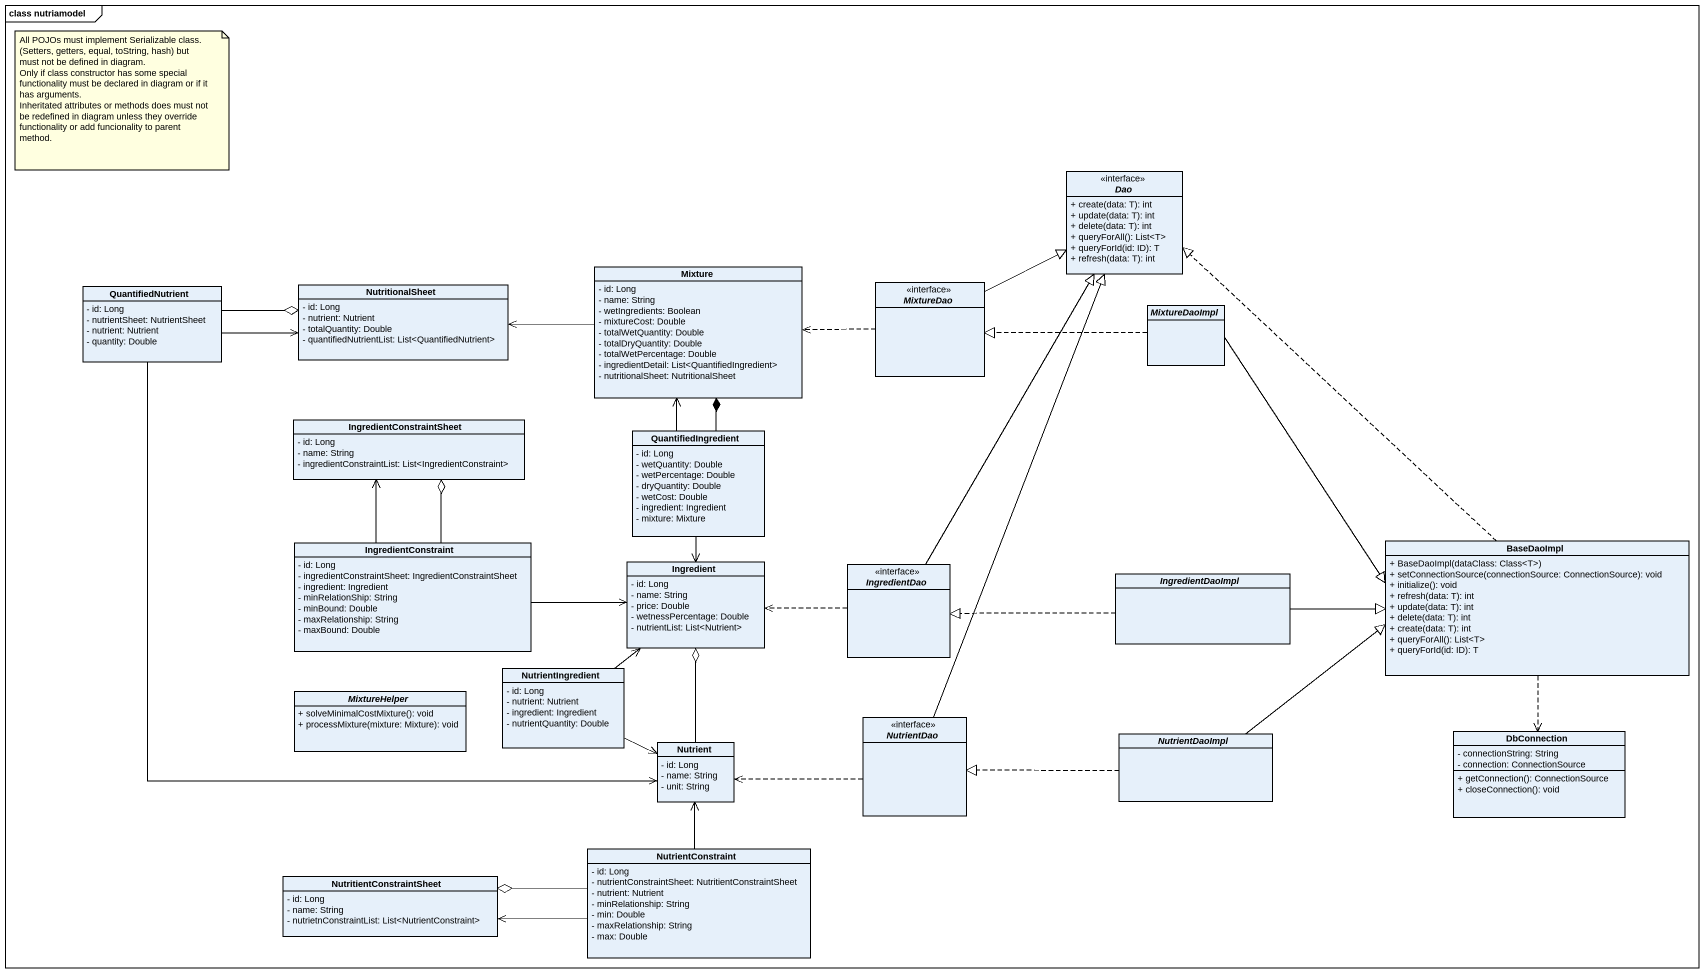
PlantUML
@startuml
mainframe class nutriamodel
hide circle
hide empty members
skinparam classAttributeIconSize 0
interface Dao <<interface>> {
  + create(data: T): int
  + update(data: T): int
  + delete(data: T): int
  + queryForAll(): List<T>
  + queryForId(id: ID): T
  + refresh(data: T): int
}
class Mixture {
  - id: Long
  - name: String
  - wetIngredients: Boolean
  - mixtureCost: Double
  - totalWetQuantity: Double
  - totalDryQuantity: Double
  - totalWetPercentage: Double
  - ingredientDetail: List<QuantifiedIngredient>
  - nutritionalSheet: NutritionalSheet
}
class QuantifiedNutrient {
  - id: Long
  - nutrientSheet: NutrientSheet
  - nutrient: Nutrient
  - quantity: Double
}
class NutritionalSheet {
  - id: Long
  - nutrient: Nutrient
  - totalQuantity: Double
  - quantifiedNutrientList: List<QuantifiedNutrient>
}
interface MixtureDao <<interface>>
abstract class MixtureDaoImpl
class IngredientConstraintSheet {
  - id: Long
  - name: String
  - ingredientConstraintList: List<IngredientConstraint>
}
class QuantifiedIngredient {
  - id: Long
  - wetQuantity: Double
  - wetPercentage: Double
  - dryQuantity: Double
  - wetCost: Double
  - ingredient: Ingredient
  - mixture: Mixture
}
class IngredientConstraint {
  - id: Long
  - ingredientConstraintSheet: IngredientConstraintSheet
  - ingredient: Ingredient
  - minRelationShip: String
  - minBound: Double
  - maxRelationship: String
  - maxBound: Double
}
class BaseDaoImpl {
  + BaseDaoImpl(dataClass: Class<T>)
  + setConnectionSource(connectionSource: ConnectionSource): void
  + initialize(): void
  + refresh(data: T): int
  + update(data: T): int
  + delete(data: T): int
  + create(data: T): int
  + queryForAll(): List<T>
  + queryForId(id: ID): T
}
class Ingredient {
  - id: Long
  - name: String
  - price: Double
  - wetnessPercentage: Double
  - nutrientList: List<Nutrient>
}
interface IngredientDao <<interface>>
abstract class IngredientDaoImpl
abstract class MixtureHelper {
  + solveMinimalCostMixture(): void
  + processMixture(mixture: Mixture): void
}
class NutrientIngredient {
  - id: Long
  - nutrient: Nutrient
  - ingredient: Ingredient
  - nutrientQuantity: Double
}
interface NutrientDao <<interface>>
abstract class NutrientDaoImpl
class DbConnection {
  - connectionString: String
  - connection: ConnectionSource
  + getConnection(): ConnectionSource
  + closeConnection(): void
}
class Nutrient {
  - id: Long
  - name: String
  - unit: String
}
class NutrientConstraint {
  - id: Long
  - nutrientConstraintSheet: NutritientConstraintSheet
  - nutrient: Nutrient
  - minRelationship: String
  - min: Double
  - maxRelationship: String
  - max: Double
}
class NutritientConstraintSheet {
  - id: Long
  - name: String
  - nutrietnConstraintList: List<NutrientConstraint>
}
Mixture -left-> NutritionalSheet
QuantifiedNutrient -right-> NutritionalSheet
QuantifiedNutrient -right-o NutritionalSheet
QuantifiedNutrient --> Nutrient
MixtureDao -right-|> Dao
MixtureDao .left.> Mixture
MixtureDaoImpl .left.|> MixtureDao
MixtureDaoImpl --|> BaseDaoImpl
QuantifiedIngredient -up-* Mixture
QuantifiedIngredient -up-> Mixture
QuantifiedIngredient --> Ingredient
IngredientConstraint -up-> IngredientConstraintSheet
IngredientConstraint -up-o IngredientConstraintSheet
IngredientConstraint -right-> Ingredient
BaseDaoImpl .up.|> Dao
BaseDaoImpl ..> DbConnection
IngredientDao -up-|> Dao
IngredientDao .left.> Ingredient
IngredientDaoImpl -right-|> BaseDaoImpl
IngredientDaoImpl .left.|> IngredientDao
NutrientIngredient -up-> Ingredient
NutrientIngredient -right-> Nutrient
NutrientDao -up-|> Dao
NutrientDao .left.> Nutrient
NutrientDaoImpl -right-|> BaseDaoImpl
NutrientDaoImpl .left.|> NutrientDao
Nutrient -up-o Ingredient
NutrientConstraint -up-> Nutrient
NutrientConstraint -left-o NutritientConstraintSheet
NutrientConstraint -left-> NutritientConstraintSheet
note as N1
  All POJOs must implement Serializable class. (Setters, getters, equal, toString, hash) but must not be defined in diagram.
  Only if class constructor has some special functionality must be declared in diagram or if it has arguments.
  Inheritated attributes or methods does must not be redefined in diagram unless they override functionality or add funcionality to parent method.
end note
@enduml
